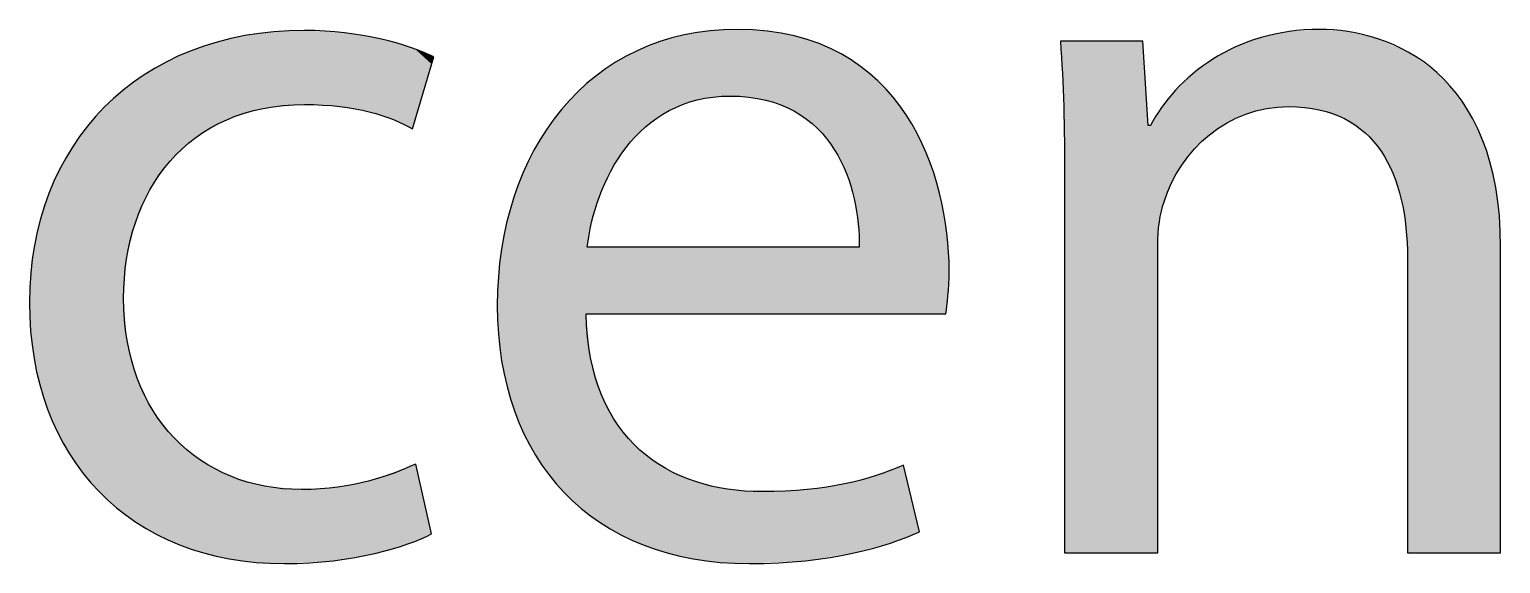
# Model space of a CAD drawing. Extents: x -102 to 434, y -1398 to -13.
# Drawn here: x -92.59 to -77.31, y -25.32 to -19.76 of the extents above; entities that cross this region are included whole.
import ezdxf

# ---------------------------------------------------------------- set-up
doc = ezdxf.new("R2010")
doc.units = 0
doc.layers.add('LAYER_1', color=7, linetype='CONTINUOUS')

# ---------------------------------------------------------------- blocks, each defined once
blk = doc.blocks.new('*U30')
at = {"layer": 'LAYER_1', "color": 250}
for points in [[(-90.544, -20.702), (-90.644, -19.894), (-90.544, -19.871)], [(-90.519, -20.694), (-90.544, -19.871), (-90.519, -19.865)], [(-90.502, -20.689), (-90.519, -19.865), (-90.502, -19.861)], [(-90.357, -20.643), (-90.502, -19.861), (-90.357, -19.828)], [(-90.238, -20.607), (-90.357, -19.828), (-90.238, -19.812)], [(-90.166, -20.584), (-90.238, -19.812), (-90.166, -19.802)], [(-90.15, -20.583), (-90.166, -19.802), (-90.15, -19.8)], [(-90.053, -20.573), (-90.15, -19.8), (-90.053, -19.787)], [(-89.944, -20.563), (-90.053, -19.787), (-89.944, -19.782)], [(-89.768, -20.546), (-89.944, -19.782), (-89.768, -19.775)], [(-89.735, -20.543), (-89.768, -19.775), (-89.735, -19.773)], [(-89.735, -20.543), (-89.735, -19.773), (-89.439, -20.56)], [(-89.439, -20.56), (-89.439, -19.791), (-89.389, -20.563)], [(-89.389, -20.563), (-89.389, -19.794), (-89.369, -20.564)], [(-89.369, -20.564), (-89.369, -19.795), (-89.321, -20.573)], [(-89.321, -20.573), (-89.321, -19.798), (-89.071, -20.619)], [(-89.071, -20.619), (-89.071, -19.841), (-89.063, -20.62)], [(-89.063, -20.62), (-89.063, -19.842), (-89.006, -20.638)], [(-89.006, -20.638), (-89.006, -19.852), (-88.949, -20.657)], [(-88.949, -20.657), (-88.949, -19.861), (-88.812, -20.701)], [(-90.915, -20.932), (-91.035, -20.039), (-90.915, -19.985)], [(-90.866, -20.887), (-90.915, -19.985), (-90.866, -19.968)], [(-90.816, -20.858), (-90.866, -19.968), (-90.816, -19.952)], [(-90.785, -20.84), (-90.816, -19.952), (-90.785, -19.941)], [(-90.644, -20.759), (-90.785, -19.941), (-90.644, -19.894)], [(-88.812, -20.701), (-88.812, -19.9), (-88.66, -20.774)], [(-88.66, -20.774), (-88.66, -19.942), (-88.634, -20.786)], [(-88.634, -20.786), (-88.634, -19.95), (-88.613, -20.796)], [(-88.415, -20.123), (-88.58, -19.972), (-88.415, -20.039)], [(-91.309, -21.384), (-91.342, -20.2), (-91.309, -20.181)], [(-91.27, -21.328), (-91.309, -20.181), (-91.27, -20.158)], [(-91.168, -21.183), (-91.27, -20.158), (-91.168, -20.099)], [(-91.133, -21.133), (-91.168, -20.099), (-91.133, -20.083)], [(-91.088, -21.091), (-91.133, -20.083), (-91.088, -20.063)], [(-91.035, -21.043), (-91.088, -20.063), (-91.035, -20.039)], [(-91.493, -21.773), (-91.579, -20.364), (-91.493, -20.302)], [(-91.488, -21.761), (-91.493, -20.302), (-91.488, -20.298)], [(-91.475, -21.732), (-91.488, -20.298), (-91.475, -20.288)], [(-91.403, -21.569), (-91.475, -20.288), (-91.403, -20.236)], [(-91.342, -21.431), (-91.403, -20.236), (-91.342, -20.2)], [(-91.689, -24.737), (-91.816, -20.572), (-91.689, -20.457)], [(-91.619, -24.788), (-91.689, -20.457), (-91.619, -20.394)], [(-91.689, -24.737), (-91.689, -20.457), (-91.619, -24.788)], [(-91.615, -24.791), (-91.619, -20.394), (-91.615, -20.391)], [(-91.619, -24.788), (-91.619, -20.394), (-91.615, -24.791)], [(-91.585, -22.15), (-91.615, -20.391), (-91.585, -20.368)], [(-91.579, -22.128), (-91.585, -20.368), (-91.579, -20.364)], [(-91.871, -24.568), (-91.992, -20.77), (-91.871, -20.634)], [(-91.816, -24.619), (-91.871, -20.634), (-91.816, -20.572)], [(-91.871, -24.568), (-91.871, -20.634), (-91.816, -24.619)], [(-91.816, -24.619), (-91.816, -20.572), (-91.689, -24.737)], [(-91.992, -24.429), (-92.035, -20.829), (-91.992, -20.77)], [(-91.992, -24.429), (-91.992, -20.77), (-91.871, -24.568)], [(-92.035, -24.381), (-92.148, -20.985), (-92.035, -20.829)], [(-92.035, -24.381), (-92.035, -20.829), (-91.992, -24.429)], [(-92.179, -24.175), (-92.281, -21.218), (-92.179, -21.04)], [(-92.148, -24.219), (-92.179, -21.04), (-92.148, -20.985)], [(-92.179, -24.175), (-92.179, -21.04), (-92.148, -24.219)], [(-92.148, -24.219), (-92.148, -20.985), (-92.035, -24.381)], [(-92.281, -23.991), (-92.303, -21.267), (-92.281, -21.218)], [(-92.281, -23.991), (-92.281, -21.218), (-92.179, -24.175)], [(-92.303, -23.951), (-92.392, -21.467), (-92.303, -21.267)], [(-92.303, -23.951), (-92.303, -21.267), (-92.281, -23.991)], [(-92.406, -23.711), (-92.479, -21.73), (-92.406, -21.509)], [(-92.392, -23.744), (-92.406, -21.509), (-92.392, -21.467)], [(-92.406, -23.711), (-92.406, -21.509), (-92.392, -23.744)], [(-92.392, -23.744), (-92.392, -21.467), (-92.303, -23.951)], [(-92.487, -23.455), (-92.543, -22.008), (-92.487, -21.765)], [(-92.479, -23.48), (-92.487, -21.765), (-92.479, -21.73)], [(-92.487, -23.455), (-92.487, -21.765), (-92.479, -23.48)], [(-92.479, -23.48), (-92.479, -21.73), (-92.406, -23.711)], [(-92.543, -23.2), (-92.546, -22.035), (-92.543, -22.008)], [(-92.543, -23.2), (-92.543, -22.008), (-92.487, -23.455)], [(-92.546, -23.184), (-92.581, -22.298), (-92.546, -22.035)], [(-92.546, -23.184), (-92.546, -22.035), (-92.543, -23.2)], [(-92.582, -22.899), (-92.594, -22.6), (-92.582, -22.319)], [(-92.581, -22.906), (-92.582, -22.319), (-92.581, -22.298)], [(-92.582, -22.899), (-92.582, -22.319), (-92.581, -22.906)], [(-92.581, -22.906), (-92.581, -22.298), (-92.546, -23.184)], [(-91.615, -24.791), (-91.615, -22.556), (-91.585, -24.814)], [(-91.585, -24.814), (-91.585, -22.93), (-91.579, -24.818)], [(-91.579, -24.818), (-91.579, -22.995), (-91.493, -24.882)], [(-91.493, -24.882), (-91.493, -23.319), (-91.488, -24.886)], [(-91.488, -24.886), (-91.488, -23.338), (-91.475, -24.893)], [(-91.475, -24.893), (-91.475, -23.386), (-91.403, -24.936)], [(-91.403, -24.936), (-91.403, -23.534), (-91.342, -24.971)], [(-91.342, -24.971), (-91.342, -23.659), (-91.309, -24.991)], [(-91.309, -24.991), (-91.309, -23.727), (-91.27, -25.014)], [(-91.27, -25.014), (-91.27, -23.777), (-91.168, -25.06)], [(-91.168, -25.06), (-91.168, -23.909), (-91.133, -25.076)], [(-91.133, -25.076), (-91.133, -23.954), (-91.088, -25.097)], [(-91.088, -25.097), (-91.088, -24.013), (-91.035, -25.121)], [(-91.035, -25.121), (-91.035, -24.057), (-90.915, -25.161)], [(-90.915, -25.161), (-90.915, -24.158), (-90.866, -25.177)], [(-90.866, -25.177), (-90.866, -24.199), (-90.816, -25.194)], [(-90.816, -25.194), (-90.816, -24.241), (-90.785, -25.205)], [(-90.785, -25.205), (-90.785, -24.258), (-90.644, -25.237)], [(-88.634, -25.101), (-88.66, -24.311), (-88.634, -24.302)], [(-88.613, -25.092), (-88.634, -24.302), (-88.613, -24.294)], [(-88.58, -25.078), (-88.613, -24.294), (-88.58, -24.282)], [(-90.644, -25.237), (-90.644, -24.333), (-90.544, -25.26)], [(-90.544, -25.26), (-90.544, -24.386), (-90.519, -25.266)], [(-90.519, -25.266), (-90.519, -24.4), (-90.502, -25.268)], [(-90.502, -25.268), (-90.502, -24.409), (-90.357, -25.288)], [(-90.357, -25.288), (-90.357, -24.451), (-90.238, -25.303)], [(-89.071, -25.223), (-89.321, -24.509), (-89.071, -24.46)], [(-89.063, -25.221), (-89.071, -24.46), (-89.063, -24.457)], [(-89.006, -25.212), (-89.063, -24.457), (-89.006, -24.436)], [(-88.949, -25.195), (-89.006, -24.436), (-88.949, -24.416)], [(-88.812, -25.156), (-88.949, -24.416), (-88.812, -24.366)], [(-88.66, -25.112), (-88.812, -24.366), (-88.66, -24.311)], [(-90.238, -25.303), (-90.238, -24.486), (-90.166, -25.307)], [(-90.166, -25.307), (-90.166, -24.507), (-90.15, -25.307)], [(-90.15, -25.307), (-90.15, -24.511), (-90.053, -25.311)], [(-90.053, -25.311), (-90.053, -24.52), (-89.944, -25.316)], [(-89.735, -25.304), (-89.768, -24.546), (-89.735, -24.544)], [(-89.439, -25.287), (-89.735, -24.544), (-89.439, -24.525)], [(-89.389, -25.278), (-89.439, -24.525), (-89.389, -24.522)], [(-89.369, -25.275), (-89.389, -24.522), (-89.369, -24.518)], [(-89.321, -25.266), (-89.369, -24.518), (-89.321, -24.509)]]:
    blk.add_solid(points, dxfattribs=at)
at = {"layer": 'LAYER_1', "color": 250, "extrusion": (0, 0, -1)}
for points in [[(90.544, -20.702), (90.544, -19.871), (90.519, -20.694)], [(90.519, -20.694), (90.519, -19.865), (90.502, -20.689)], [(90.502, -20.689), (90.502, -19.861), (90.357, -20.643)], [(90.357, -20.643), (90.357, -19.828), (90.238, -20.607)], [(90.238, -20.607), (90.238, -19.812), (90.166, -20.584)], [(90.166, -20.584), (90.166, -19.802), (90.15, -20.583)], [(90.15, -20.583), (90.15, -19.8), (90.053, -20.573)], [(90.053, -20.573), (90.053, -19.787), (89.944, -20.563)], [(89.944, -20.563), (89.944, -19.782), (89.768, -20.546)], [(89.768, -20.546), (89.768, -19.775), (89.735, -20.543)], [(89.439, -20.56), (89.735, -19.773), (89.439, -19.791)], [(89.389, -20.563), (89.439, -19.791), (89.389, -19.794)], [(89.369, -20.564), (89.389, -19.794), (89.369, -19.795)], [(89.321, -20.573), (89.369, -19.795), (89.321, -19.798)], [(89.071, -20.619), (89.321, -19.798), (89.071, -19.841)], [(89.063, -20.62), (89.071, -19.841), (89.063, -19.842)], [(89.006, -20.638), (89.063, -19.842), (89.006, -19.852)], [(88.949, -20.657), (89.006, -19.852), (88.949, -19.861)], [(88.812, -20.701), (88.949, -19.861), (88.812, -19.9)], [(90.915, -20.932), (90.915, -19.985), (90.866, -20.887)], [(90.866, -20.887), (90.866, -19.968), (90.816, -20.858)], [(90.816, -20.858), (90.816, -19.952), (90.785, -20.84)], [(90.785, -20.84), (90.785, -19.941), (90.644, -20.759)], [(90.644, -20.759), (90.644, -19.894), (90.544, -20.702)], [(88.66, -20.774), (88.812, -19.9), (88.66, -19.942)], [(88.634, -20.786), (88.66, -19.942), (88.634, -19.95)], [(88.613, -20.796), (88.634, -19.95), (88.613, -19.958)], [(88.613, -20.796), (88.613, -19.958), (88.58, -20.684)], [(88.58, -20.684), (88.613, -19.958), (88.58, -19.972)], [(88.58, -20.684), (88.58, -19.972), (88.415, -20.123)], [(91.309, -21.384), (91.309, -20.181), (91.27, -21.328)], [(91.27, -21.328), (91.27, -20.158), (91.168, -21.183)], [(91.168, -21.183), (91.168, -20.099), (91.133, -21.133)], [(91.133, -21.133), (91.133, -20.083), (91.088, -21.091)], [(91.088, -21.091), (91.088, -20.063), (91.035, -21.043)], [(91.035, -21.043), (91.035, -20.039), (90.915, -20.932)], [(88.415, -20.123), (88.415, -20.039), (88.393, -20.048)], [(91.493, -21.773), (91.493, -20.302), (91.488, -21.761)], [(91.488, -21.761), (91.488, -20.298), (91.475, -21.732)], [(91.475, -21.732), (91.475, -20.288), (91.403, -21.569)], [(91.403, -21.569), (91.403, -20.236), (91.342, -21.431)], [(91.342, -21.431), (91.342, -20.2), (91.309, -21.384)], [(91.615, -22.556), (91.615, -20.391), (91.585, -22.15)], [(91.585, -22.15), (91.585, -20.368), (91.579, -22.128)], [(91.579, -22.128), (91.579, -20.364), (91.493, -21.773)], [(91.585, -24.814), (91.615, -22.556), (91.585, -22.93)], [(91.579, -24.818), (91.585, -22.93), (91.579, -22.995)], [(91.493, -24.882), (91.579, -22.995), (91.493, -23.319)], [(91.488, -24.886), (91.493, -23.319), (91.488, -23.338)], [(91.475, -24.893), (91.488, -23.338), (91.475, -23.386)], [(91.403, -24.936), (91.475, -23.386), (91.403, -23.534)], [(91.342, -24.971), (91.403, -23.534), (91.342, -23.659)], [(91.309, -24.991), (91.342, -23.659), (91.309, -23.727)], [(91.27, -25.014), (91.309, -23.727), (91.27, -23.777)], [(91.168, -25.06), (91.27, -23.777), (91.168, -23.909)], [(91.133, -25.076), (91.168, -23.909), (91.133, -23.954)], [(91.088, -25.097), (91.133, -23.954), (91.088, -24.013)], [(91.035, -25.121), (91.088, -24.013), (91.035, -24.057)], [(90.915, -25.161), (91.035, -24.057), (90.915, -24.158)], [(90.866, -25.177), (90.915, -24.158), (90.866, -24.199)], [(90.816, -25.194), (90.866, -24.199), (90.816, -24.241)], [(90.785, -25.205), (90.816, -24.241), (90.785, -24.258)], [(90.644, -25.237), (90.785, -24.258), (90.644, -24.333)], [(88.634, -25.101), (88.634, -24.302), (88.613, -25.092)], [(88.613, -25.092), (88.613, -24.294), (88.58, -25.078)], [(88.58, -25.078), (88.58, -24.282), (88.415, -25.008)], [(90.544, -25.26), (90.644, -24.333), (90.544, -24.386)], [(90.519, -25.266), (90.544, -24.386), (90.519, -24.4)], [(90.502, -25.268), (90.519, -24.4), (90.502, -24.409)], [(90.357, -25.288), (90.502, -24.409), (90.357, -24.451)], [(90.238, -25.303), (90.357, -24.451), (90.238, -24.486)], [(89.071, -25.223), (89.071, -24.46), (89.063, -25.221)], [(89.063, -25.221), (89.063, -24.457), (89.006, -25.212)], [(89.006, -25.212), (89.006, -24.436), (88.949, -25.195)], [(88.949, -25.195), (88.949, -24.416), (88.812, -25.156)], [(88.812, -25.156), (88.812, -24.366), (88.66, -25.112)], [(88.66, -25.112), (88.66, -24.311), (88.634, -25.101)], [(90.166, -25.307), (90.238, -24.486), (90.166, -24.507)], [(90.15, -25.307), (90.166, -24.507), (90.15, -24.511)], [(90.053, -25.311), (90.15, -24.511), (90.053, -24.52)], [(89.944, -25.316), (90.053, -24.52), (89.944, -24.53)], [(89.944, -25.316), (89.944, -24.53), (89.768, -25.306)], [(89.768, -25.306), (89.944, -24.53), (89.768, -24.546)], [(89.768, -25.306), (89.768, -24.546), (89.735, -25.304)], [(89.735, -25.304), (89.735, -24.544), (89.439, -25.287)], [(89.439, -25.287), (89.439, -24.525), (89.389, -25.278)], [(89.389, -25.278), (89.389, -24.522), (89.369, -25.275)], [(89.369, -25.275), (89.369, -24.518), (89.321, -25.266)], [(89.321, -25.266), (89.321, -24.509), (89.071, -25.223)]]:
    blk.add_solid(points, dxfattribs=at)
blk = doc.blocks.new('*U31')
at = {"layer": 'LAYER_1', "color": 250}
for points in [[(-85.98, -20.627), (-86.042, -19.89), (-85.98, -19.873)], [(-85.965, -20.618), (-85.98, -19.873), (-85.965, -19.869)], [(-85.947, -20.607), (-85.965, -19.869), (-85.947, -19.864)], [(-85.806, -20.543), (-85.947, -19.864), (-85.806, -19.825)], [(-85.788, -20.537), (-85.806, -19.825), (-85.788, -19.82)], [(-85.698, -20.509), (-85.788, -19.82), (-85.698, -19.805)], [(-85.673, -20.501), (-85.698, -19.805), (-85.673, -19.802)], [(-85.654, -20.495), (-85.673, -19.802), (-85.654, -19.799)], [(-85.519, -20.471), (-85.654, -19.799), (-85.519, -19.777)], [(-85.49, -20.466), (-85.519, -19.777), (-85.49, -19.776)], [(-85.414, -20.461), (-85.49, -19.776), (-85.414, -19.772)], [(-85.338, -20.457), (-85.414, -19.772), (-85.338, -19.768)], [(-85.313, -20.455), (-85.338, -19.768), (-85.313, -19.766)], [(-85.236, -20.46), (-85.313, -19.766), (-85.236, -19.762)], [(-85.313, -20.455), (-85.313, -19.766), (-85.236, -20.46)], [(-85.236, -20.46), (-85.236, -19.762), (-85.118, -20.466)], [(-85.118, -20.466), (-85.118, -19.769), (-85.115, -20.467)], [(-85.115, -20.467), (-85.115, -19.769), (-84.983, -20.49)], [(-84.983, -20.49), (-84.983, -19.777), (-84.942, -20.498)], [(-84.942, -20.498), (-84.942, -19.779), (-84.925, -20.503)], [(-84.925, -20.503), (-84.925, -19.78), (-84.784, -20.548)], [(-84.784, -20.548), (-84.784, -19.805), (-84.642, -20.614)], [(-84.642, -20.614), (-84.642, -19.83), (-84.642, -20.614)], [(-84.642, -20.614), (-84.642, -19.83), (-84.529, -20.688)], [(-84.529, -20.688), (-84.529, -19.866), (-84.517, -20.696)], [(-84.517, -20.696), (-84.517, -19.869), (-84.511, -20.701)], [(-84.511, -20.701), (-84.511, -19.871), (-84.407, -20.79)], [(-86.298, -20.878), (-86.393, -20.046), (-86.298, -19.995)], [(-86.28, -20.861), (-86.298, -19.995), (-86.28, -19.985)], [(-86.25, -20.832), (-86.28, -19.985), (-86.25, -19.973)], [(-86.215, -20.798), (-86.25, -19.973), (-86.215, -19.959)], [(-86.192, -20.776), (-86.215, -19.959), (-86.192, -19.95)], [(-86.075, -20.685), (-86.192, -19.95), (-86.075, -19.903)], [(-86.042, -20.665), (-86.075, -19.903), (-86.042, -19.89)], [(-84.407, -20.79), (-84.407, -19.904), (-84.387, -20.812)], [(-84.387, -20.812), (-84.387, -19.91), (-84.311, -20.896)], [(-84.311, -20.896), (-84.311, -19.946), (-84.229, -21.011)], [(-84.229, -21.011), (-84.229, -19.984), (-84.161, -21.133)], [(-84.161, -21.133), (-84.161, -20.016), (-84.159, -21.136)], [(-84.159, -21.136), (-84.159, -20.017), (-84.122, -21.218)], [(-86.552, -21.236), (-86.65, -20.208), (-86.552, -20.14)], [(-86.502, -21.151), (-86.552, -20.14), (-86.502, -20.105)], [(-86.478, -21.11), (-86.502, -20.105), (-86.478, -20.092)], [(-86.476, -21.108), (-86.478, -20.092), (-86.476, -20.091)], [(-86.448, -21.068), (-86.476, -20.091), (-86.448, -20.076)], [(-86.393, -20.99), (-86.448, -20.076), (-86.393, -20.046)], [(-84.122, -21.218), (-84.122, -20.04), (-84.104, -21.26)], [(-84.104, -21.26), (-84.104, -20.052), (-84.04, -21.468)], [(-84.04, -21.468), (-84.04, -20.093), (-84.023, -21.522)], [(-84.023, -21.522), (-84.023, -20.104), (-83.981, -21.784)], [(-83.981, -21.784), (-83.981, -20.131), (-83.971, -22.028)], [(-86.797, -22.721), (-86.808, -20.336), (-86.797, -20.326)], [(-86.763, -21.834), (-86.797, -20.326), (-86.763, -20.296)], [(-86.752, -21.768), (-86.763, -20.296), (-86.752, -20.286)], [(-86.707, -21.62), (-86.752, -20.286), (-86.707, -20.247)], [(-86.67, -21.499), (-86.707, -20.247), (-86.67, -20.222)], [(-86.663, -21.483), (-86.67, -20.222), (-86.663, -20.217)], [(-86.65, -21.453), (-86.663, -20.217), (-86.65, -20.208)], [(-86.895, -24.71), (-87.038, -20.566), (-86.895, -20.411)], [(-86.86, -24.743), (-86.895, -20.411), (-86.86, -20.381)], [(-86.895, -24.71), (-86.895, -20.411), (-86.86, -24.743)], [(-86.808, -24.782), (-86.86, -20.381), (-86.808, -20.336)], [(-86.86, -24.743), (-86.86, -20.381), (-86.808, -24.782)], [(-87.065, -24.545), (-87.197, -20.771), (-87.065, -20.596)], [(-87.038, -24.577), (-87.065, -20.596), (-87.038, -20.566)], [(-87.065, -24.545), (-87.065, -20.596), (-87.038, -24.577)], [(-87.038, -24.577), (-87.038, -20.566), (-86.895, -24.71)], [(-87.197, -24.391), (-87.218, -20.799), (-87.197, -20.771)], [(-87.197, -24.391), (-87.197, -20.771), (-87.065, -24.545)], [(-87.218, -24.361), (-87.336, -20.994), (-87.218, -20.799)], [(-87.218, -24.361), (-87.218, -20.799), (-87.197, -24.391)], [(-87.351, -24.16), (-87.455, -21.234), (-87.351, -21.019)], [(-87.336, -24.187), (-87.351, -21.019), (-87.336, -20.994)], [(-87.351, -24.16), (-87.351, -21.019), (-87.336, -24.187)], [(-87.336, -24.187), (-87.336, -20.994), (-87.218, -24.361)], [(-87.455, -23.967), (-87.465, -21.256), (-87.455, -21.234)], [(-87.455, -23.967), (-87.455, -21.234), (-87.351, -24.16)], [(-87.465, -23.942), (-87.554, -21.49), (-87.465, -21.256)], [(-87.465, -23.942), (-87.465, -21.256), (-87.455, -23.967)], [(-87.56, -23.708), (-87.631, -21.759), (-87.56, -21.507)], [(-87.554, -23.73), (-87.56, -21.507), (-87.554, -21.49)], [(-87.56, -23.708), (-87.56, -21.507), (-87.554, -23.73)], [(-87.554, -23.73), (-87.554, -21.49), (-87.465, -23.942)], [(-87.635, -23.459), (-87.687, -22.04), (-87.635, -21.772)], [(-87.631, -23.477), (-87.635, -21.772), (-87.631, -21.759)], [(-87.635, -23.459), (-87.635, -21.772), (-87.631, -23.477)], [(-87.631, -23.477), (-87.631, -21.759), (-87.56, -23.708)], [(-87.688, -23.196), (-87.721, -22.333), (-87.688, -22.049)], [(-87.687, -23.209), (-87.688, -22.049), (-87.687, -22.04)], [(-87.688, -23.196), (-87.688, -22.049), (-87.687, -23.209)], [(-87.687, -23.209), (-87.687, -22.04), (-87.635, -23.459)], [(-87.721, -22.918), (-87.732, -22.633), (-87.721, -22.336)], [(-87.721, -22.928), (-87.721, -22.336), (-87.721, -22.333)], [(-87.721, -22.928), (-87.721, -22.333), (-87.688, -23.196)], [(-87.721, -22.918), (-87.721, -22.336), (-87.721, -22.928)], [(-86.808, -24.782), (-86.808, -22.721), (-86.797, -24.79)], [(-86.797, -24.79), (-86.797, -22.832), (-86.763, -24.816)], [(-86.763, -24.816), (-86.763, -23.176), (-86.752, -24.824)], [(-86.752, -24.824), (-86.752, -23.216), (-86.707, -24.858)], [(-86.707, -24.858), (-86.707, -23.367), (-86.67, -24.885)], [(-86.67, -24.885), (-86.67, -23.491), (-86.663, -24.89)], [(-86.663, -24.89), (-86.663, -23.517), (-86.65, -24.898)], [(-86.65, -24.898), (-86.65, -23.562), (-86.552, -24.956)], [(-86.552, -24.956), (-86.552, -23.742), (-86.502, -24.985)], [(-86.502, -24.985), (-86.502, -23.834), (-86.478, -25)], [(-86.478, -25), (-86.478, -23.878), (-86.476, -25.001)], [(-86.476, -25.001), (-86.476, -23.88), (-86.448, -25.017)], [(-86.448, -25.017), (-86.448, -23.912), (-86.393, -25.042)], [(-86.393, -25.042), (-86.393, -23.974), (-86.298, -25.085)], [(-86.298, -25.085), (-86.298, -24.081), (-86.28, -25.093)], [(-86.28, -25.093), (-86.28, -24.102), (-86.25, -25.107)], [(-86.25, -25.107), (-86.25, -24.135), (-86.215, -25.123)], [(-86.215, -25.123), (-86.215, -24.161), (-86.192, -25.13)], [(-86.192, -25.13), (-86.192, -24.177), (-86.075, -25.169)], [(-86.075, -25.169), (-86.075, -24.261), (-86.042, -25.18)], [(-86.042, -25.18), (-86.042, -24.284), (-85.98, -25.201)], [(-83.509, -25.05), (-83.619, -24.335), (-83.509, -24.293)], [(-85.98, -25.201), (-85.98, -24.329), (-85.965, -25.206)], [(-85.965, -25.206), (-85.965, -24.335), (-85.947, -25.21)], [(-85.947, -25.21), (-85.947, -24.343), (-85.806, -25.242)], [(-85.806, -25.242), (-85.806, -24.405), (-85.788, -25.246)], [(-85.788, -25.246), (-85.788, -24.413), (-85.698, -25.267)], [(-85.698, -25.267), (-85.698, -24.453), (-85.673, -25.27)], [(-83.981, -25.193), (-84.023, -24.462), (-83.981, -24.451)], [(-83.971, -25.19), (-83.981, -24.451), (-83.971, -24.448)], [(-83.956, -25.186), (-83.971, -24.448), (-83.956, -24.444)], [(-83.795, -25.143), (-83.956, -24.444), (-83.795, -24.401)], [(-83.776, -25.138), (-83.795, -24.401), (-83.776, -24.394)], [(-83.645, -25.103), (-83.776, -24.394), (-83.645, -24.345)], [(-83.619, -25.093), (-83.645, -24.345), (-83.619, -24.335)], [(-85.673, -25.27), (-85.673, -24.464), (-85.654, -25.272)], [(-85.654, -25.272), (-85.654, -24.468), (-85.519, -25.29)], [(-85.519, -25.29), (-85.519, -24.5), (-85.49, -25.294)], [(-85.49, -25.294), (-85.49, -24.507), (-85.414, -25.304)], [(-85.414, -25.304), (-85.414, -24.525), (-85.338, -25.307)], [(-85.338, -25.307), (-85.338, -24.543), (-85.313, -25.308)], [(-85.313, -25.308), (-85.313, -24.544), (-85.236, -25.311)], [(-85.236, -25.311), (-85.236, -24.55), (-85.118, -25.316)], [(-85.118, -25.316), (-85.118, -24.559), (-85.115, -25.316)], [(-84.942, -25.307), (-84.983, -24.568), (-84.942, -24.567)], [(-84.925, -25.306), (-84.942, -24.567), (-84.925, -24.566)], [(-84.784, -25.299), (-84.925, -24.566), (-84.784, -24.559)], [(-84.642, -25.292), (-84.784, -24.559), (-84.642, -24.553)], [(-84.529, -25.286), (-84.642, -24.553), (-84.529, -24.548)], [(-84.642, -25.292), (-84.642, -24.553), (-84.642, -24.553)], [(-84.517, -25.284), (-84.529, -24.548), (-84.517, -24.547)], [(-84.511, -25.283), (-84.517, -24.547), (-84.511, -24.547)], [(-84.407, -25.267), (-84.511, -24.547), (-84.407, -24.531)], [(-84.387, -25.264), (-84.407, -24.531), (-84.387, -24.528)], [(-84.311, -25.252), (-84.387, -24.528), (-84.311, -24.517)], [(-84.229, -25.239), (-84.311, -24.517), (-84.229, -24.505)], [(-84.161, -25.228), (-84.229, -24.505), (-84.161, -24.494)], [(-84.159, -25.228), (-84.161, -24.494), (-84.159, -24.494)], [(-84.122, -25.222), (-84.159, -24.494), (-84.122, -24.489)], [(-84.104, -25.219), (-84.122, -24.489), (-84.104, -24.484)], [(-84.04, -25.209), (-84.104, -24.484), (-84.04, -24.467)], [(-84.023, -25.204), (-84.04, -24.467), (-84.023, -24.462)]]:
    blk.add_solid(points, dxfattribs=at)
at = {"layer": 'LAYER_1', "color": 250, "extrusion": (0, 0, -1)}
for points in [[(85.98, -20.627), (85.98, -19.873), (85.965, -20.618)], [(85.965, -20.618), (85.965, -19.869), (85.947, -20.607)], [(85.947, -20.607), (85.947, -19.864), (85.806, -20.543)], [(85.806, -20.543), (85.806, -19.825), (85.788, -20.537)], [(85.788, -20.537), (85.788, -19.82), (85.698, -20.509)], [(85.698, -20.509), (85.698, -19.805), (85.673, -20.501)], [(85.673, -20.501), (85.673, -19.802), (85.654, -20.495)], [(85.654, -20.495), (85.654, -19.799), (85.519, -20.471)], [(85.519, -20.471), (85.519, -19.777), (85.49, -20.466)], [(85.49, -20.466), (85.49, -19.776), (85.414, -20.461)], [(85.414, -20.461), (85.414, -19.772), (85.338, -20.457)], [(85.338, -20.457), (85.338, -19.768), (85.313, -20.455)], [(85.118, -20.466), (85.236, -19.762), (85.118, -19.769)], [(85.115, -20.467), (85.118, -19.769), (85.115, -19.769)], [(84.983, -20.49), (85.115, -19.769), (84.983, -19.777)], [(84.942, -20.498), (84.983, -19.777), (84.942, -19.779)], [(84.925, -20.503), (84.942, -19.779), (84.925, -19.78)], [(84.784, -20.548), (84.925, -19.78), (84.784, -19.805)], [(84.642, -20.614), (84.784, -19.805), (84.642, -19.83)], [(84.642, -20.614), (84.642, -19.83), (84.642, -19.83)], [(84.529, -20.688), (84.642, -19.83), (84.529, -19.866)], [(84.517, -20.696), (84.529, -19.866), (84.517, -19.869)], [(84.511, -20.701), (84.517, -19.869), (84.511, -19.871)], [(84.407, -20.79), (84.511, -19.871), (84.407, -19.904)], [(86.298, -20.878), (86.298, -19.995), (86.28, -20.861)], [(86.28, -20.861), (86.28, -19.985), (86.25, -20.832)], [(86.25, -20.832), (86.25, -19.973), (86.215, -20.798)], [(86.215, -20.798), (86.215, -19.959), (86.192, -20.776)], [(86.192, -20.776), (86.192, -19.95), (86.075, -20.685)], [(86.075, -20.685), (86.075, -19.903), (86.042, -20.665)], [(86.042, -20.665), (86.042, -19.89), (85.98, -20.627)], [(84.387, -20.812), (84.407, -19.904), (84.387, -19.91)], [(84.311, -20.896), (84.387, -19.91), (84.311, -19.946)], [(84.229, -21.011), (84.311, -19.946), (84.229, -19.984)], [(84.161, -21.133), (84.229, -19.984), (84.161, -20.016)], [(84.159, -21.136), (84.161, -20.016), (84.159, -20.017)], [(84.122, -21.218), (84.159, -20.017), (84.122, -20.04)], [(86.552, -21.236), (86.552, -20.14), (86.502, -21.151)], [(86.502, -21.151), (86.502, -20.105), (86.478, -21.11)], [(86.478, -21.11), (86.478, -20.092), (86.476, -21.108)], [(86.476, -21.108), (86.476, -20.091), (86.448, -21.068)], [(86.448, -21.068), (86.448, -20.076), (86.393, -20.99)], [(86.393, -20.99), (86.393, -20.046), (86.298, -20.878)], [(84.104, -21.26), (84.122, -20.04), (84.104, -20.052)], [(84.04, -21.468), (84.104, -20.052), (84.04, -20.093)], [(84.023, -21.522), (84.04, -20.093), (84.023, -20.104)], [(83.981, -21.784), (84.023, -20.104), (83.981, -20.131)], [(83.971, -22.028), (83.981, -20.131), (83.971, -20.137)], [(83.971, -22.721), (83.971, -20.137), (83.956, -22.721)], [(83.956, -22.721), (83.971, -20.137), (83.956, -20.147)], [(83.956, -22.721), (83.956, -20.147), (83.795, -22.721)], [(83.795, -22.721), (83.956, -20.147), (83.795, -20.282)], [(86.797, -22.028), (86.797, -20.326), (86.763, -21.834)], [(86.763, -21.834), (86.763, -20.296), (86.752, -21.768)], [(86.752, -21.768), (86.752, -20.286), (86.707, -21.62)], [(86.707, -21.62), (86.707, -20.247), (86.67, -21.499)], [(86.67, -21.499), (86.67, -20.222), (86.663, -21.483)], [(86.663, -21.483), (86.663, -20.217), (86.65, -21.453)], [(86.65, -21.453), (86.65, -20.208), (86.552, -21.236)], [(83.795, -22.721), (83.795, -20.282), (83.776, -22.721)], [(83.776, -22.721), (83.795, -20.282), (83.776, -20.298)], [(83.776, -22.721), (83.776, -20.298), (83.645, -22.721)], [(83.645, -22.721), (83.776, -20.298), (83.645, -20.438)], [(86.808, -22.721), (86.808, -20.336), (86.797, -22.721)], [(83.645, -22.721), (83.645, -20.438), (83.619, -22.721)], [(83.619, -22.721), (83.645, -20.438), (83.619, -20.466)], [(83.619, -22.721), (83.619, -20.466), (83.509, -22.721)], [(83.509, -22.721), (83.619, -20.466), (83.509, -20.616)], [(83.509, -22.721), (83.509, -20.616), (83.484, -22.721)], [(83.484, -22.721), (83.509, -20.616), (83.484, -20.649)], [(83.484, -22.721), (83.484, -20.649), (83.344, -22.721)], [(83.344, -22.721), (83.484, -20.649), (83.344, -20.914)], [(83.344, -22.721), (83.344, -20.914), (83.274, -22.721)], [(83.274, -22.721), (83.344, -20.914), (83.274, -21.046)], [(83.274, -22.721), (83.274, -21.046), (83.136, -22.721)], [(83.136, -22.721), (83.274, -21.046), (83.136, -21.465)], [(83.136, -22.721), (83.136, -21.465), (83.069, -22.721)], [(83.069, -22.721), (83.136, -21.465), (83.069, -21.828)], [(83.069, -22.721), (83.069, -21.828), (83.06, -22.588)], [(83.06, -22.588), (83.069, -21.828), (83.06, -21.881)], [(83.06, -22.588), (83.06, -21.881), (83.036, -22.27)], [(86.797, -22.721), (86.797, -22.028), (86.763, -22.721)], [(86.763, -22.721), (86.797, -22.028), (86.763, -22.028)], [(86.763, -22.721), (86.763, -22.028), (86.752, -22.721)], [(86.752, -22.721), (86.763, -22.028), (86.752, -22.028)], [(86.752, -22.721), (86.752, -22.028), (86.707, -22.721)], [(86.707, -22.721), (86.752, -22.028), (86.707, -22.028)], [(86.707, -22.721), (86.707, -22.028), (86.67, -22.721)], [(86.67, -22.721), (86.707, -22.028), (86.67, -22.028)], [(86.67, -22.721), (86.67, -22.028), (86.663, -22.721)], [(86.663, -22.721), (86.67, -22.028), (86.663, -22.028)], [(86.663, -22.721), (86.663, -22.028), (86.65, -22.721)], [(86.65, -22.721), (86.663, -22.028), (86.65, -22.028)], [(86.65, -22.721), (86.65, -22.028), (86.552, -22.721)], [(86.552, -22.721), (86.65, -22.028), (86.552, -22.028)], [(86.552, -22.721), (86.552, -22.028), (86.502, -22.721)], [(86.502, -22.721), (86.552, -22.028), (86.502, -22.028)], [(86.502, -22.721), (86.502, -22.028), (86.478, -22.721)], [(86.478, -22.721), (86.502, -22.028), (86.478, -22.028)], [(86.478, -22.721), (86.478, -22.028), (86.476, -22.721)], [(86.476, -22.721), (86.478, -22.028), (86.476, -22.028)], [(86.476, -22.721), (86.476, -22.028), (86.448, -22.721)], [(86.448, -22.721), (86.476, -22.028), (86.448, -22.028)], [(86.448, -22.721), (86.448, -22.028), (86.393, -22.721)], [(86.393, -22.721), (86.448, -22.028), (86.393, -22.028)], [(86.393, -22.721), (86.393, -22.028), (86.298, -22.721)], [(86.298, -22.721), (86.393, -22.028), (86.298, -22.028)], [(86.298, -22.721), (86.298, -22.028), (86.28, -22.721)], [(86.28, -22.721), (86.298, -22.028), (86.28, -22.028)], [(86.28, -22.721), (86.28, -22.028), (86.25, -22.721)], [(86.25, -22.721), (86.28, -22.028), (86.25, -22.028)], [(86.25, -22.721), (86.25, -22.028), (86.215, -22.721)], [(86.215, -22.721), (86.25, -22.028), (86.215, -22.028)], [(86.215, -22.721), (86.215, -22.028), (86.192, -22.721)], [(86.192, -22.721), (86.215, -22.028), (86.192, -22.028)], [(86.192, -22.721), (86.192, -22.028), (86.075, -22.721)], [(86.075, -22.721), (86.192, -22.028), (86.075, -22.028)], [(86.075, -22.721), (86.075, -22.028), (86.042, -22.721)], [(86.042, -22.721), (86.075, -22.028), (86.042, -22.028)], [(86.042, -22.721), (86.042, -22.028), (85.98, -22.721)], [(85.98, -22.721), (86.042, -22.028), (85.98, -22.028)], [(85.98, -22.721), (85.98, -22.028), (85.965, -22.721)], [(85.965, -22.721), (85.98, -22.028), (85.965, -22.028)], [(85.965, -22.721), (85.965, -22.028), (85.947, -22.721)], [(85.947, -22.721), (85.965, -22.028), (85.947, -22.028)], [(85.947, -22.721), (85.947, -22.028), (85.806, -22.721)], [(85.806, -22.721), (85.947, -22.028), (85.806, -22.028)], [(85.806, -22.721), (85.806, -22.028), (85.788, -22.721)], [(85.788, -22.721), (85.806, -22.028), (85.788, -22.028)], [(85.788, -22.721), (85.788, -22.028), (85.698, -22.721)], [(85.698, -22.721), (85.788, -22.028), (85.698, -22.028)], [(85.698, -22.721), (85.698, -22.028), (85.673, -22.721)], [(85.673, -22.721), (85.698, -22.028), (85.673, -22.028)], [(85.673, -22.721), (85.673, -22.028), (85.654, -22.721)], [(85.654, -22.721), (85.673, -22.028), (85.654, -22.028)], [(85.654, -22.721), (85.654, -22.028), (85.519, -22.721)], [(85.519, -22.721), (85.654, -22.028), (85.519, -22.028)], [(85.519, -22.721), (85.519, -22.028), (85.49, -22.721)], [(85.49, -22.721), (85.519, -22.028), (85.49, -22.028)], [(85.49, -22.721), (85.49, -22.028), (85.414, -22.721)], [(85.414, -22.721), (85.49, -22.028), (85.414, -22.028)], [(85.414, -22.721), (85.414, -22.028), (85.338, -22.721)], [(85.338, -22.721), (85.414, -22.028), (85.338, -22.028)], [(85.338, -22.721), (85.338, -22.028), (85.313, -22.721)], [(85.313, -22.721), (85.338, -22.028), (85.313, -22.028)], [(85.313, -22.721), (85.313, -22.028), (85.236, -22.721)], [(85.236, -22.721), (85.313, -22.028), (85.236, -22.028)], [(85.236, -22.721), (85.236, -22.028), (85.118, -22.721)], [(85.118, -22.721), (85.236, -22.028), (85.118, -22.028)], [(85.118, -22.721), (85.118, -22.028), (85.115, -22.721)], [(85.115, -22.721), (85.118, -22.028), (85.115, -22.028)], [(85.115, -22.721), (85.115, -22.028), (84.983, -22.721)], [(84.983, -22.721), (85.115, -22.028), (84.983, -22.028)], [(84.983, -22.721), (84.983, -22.028), (84.942, -22.721)], [(84.942, -22.721), (84.983, -22.028), (84.942, -22.028)], [(84.942, -22.721), (84.942, -22.028), (84.925, -22.721)], [(84.925, -22.721), (84.942, -22.028), (84.925, -22.028)], [(84.925, -22.721), (84.925, -22.028), (84.784, -22.721)], [(84.784, -22.721), (84.925, -22.028), (84.784, -22.028)], [(84.784, -22.721), (84.784, -22.028), (84.642, -22.721)], [(84.642, -22.721), (84.784, -22.028), (84.642, -22.028)], [(84.642, -22.721), (84.642, -22.028), (84.642, -22.721)], [(84.642, -22.721), (84.642, -22.028), (84.642, -22.028)], [(84.642, -22.721), (84.642, -22.028), (84.529, -22.721)], [(84.529, -22.721), (84.642, -22.028), (84.529, -22.028)], [(84.529, -22.721), (84.529, -22.028), (84.517, -22.721)], [(84.517, -22.721), (84.529, -22.028), (84.517, -22.028)], [(84.517, -22.721), (84.517, -22.028), (84.511, -22.721)], [(84.511, -22.721), (84.517, -22.028), (84.511, -22.028)], [(84.511, -22.721), (84.511, -22.028), (84.407, -22.721)], [(84.407, -22.721), (84.511, -22.028), (84.407, -22.028)], [(84.407, -22.721), (84.407, -22.028), (84.387, -22.721)], [(84.387, -22.721), (84.407, -22.028), (84.387, -22.028)], [(84.387, -22.721), (84.387, -22.028), (84.311, -22.721)], [(84.311, -22.721), (84.387, -22.028), (84.311, -22.028)], [(84.311, -22.721), (84.311, -22.028), (84.229, -22.721)], [(84.229, -22.721), (84.311, -22.028), (84.229, -22.028)], [(84.229, -22.721), (84.229, -22.028), (84.161, -22.721)], [(84.161, -22.721), (84.229, -22.028), (84.161, -22.028)], [(84.161, -22.721), (84.161, -22.028), (84.159, -22.721)], [(84.159, -22.721), (84.161, -22.028), (84.159, -22.028)], [(84.159, -22.721), (84.159, -22.028), (84.122, -22.721)], [(84.122, -22.721), (84.159, -22.028), (84.122, -22.028)], [(84.122, -22.721), (84.122, -22.028), (84.104, -22.721)], [(84.104, -22.721), (84.122, -22.028), (84.104, -22.028)], [(84.104, -22.721), (84.104, -22.028), (84.04, -22.721)], [(84.04, -22.721), (84.104, -22.028), (84.04, -22.028)], [(84.04, -22.721), (84.04, -22.028), (84.023, -22.721)], [(84.023, -22.721), (84.04, -22.028), (84.023, -22.028)], [(84.023, -22.721), (84.023, -22.028), (83.981, -22.721)], [(83.981, -22.721), (84.023, -22.028), (83.981, -22.028)], [(83.981, -22.721), (83.981, -22.028), (83.971, -22.721)], [(83.971, -22.721), (83.981, -22.028), (83.971, -22.028)], [(86.797, -24.79), (86.808, -22.721), (86.797, -22.832)], [(86.763, -24.816), (86.797, -22.832), (86.763, -23.176)], [(86.752, -24.824), (86.763, -23.176), (86.752, -23.216)], [(86.707, -24.858), (86.752, -23.216), (86.707, -23.367)], [(86.67, -24.885), (86.707, -23.367), (86.67, -23.491)], [(86.663, -24.89), (86.67, -23.491), (86.663, -23.517)], [(86.65, -24.898), (86.663, -23.517), (86.65, -23.562)], [(86.552, -24.956), (86.65, -23.562), (86.552, -23.742)], [(86.502, -24.985), (86.552, -23.742), (86.502, -23.834)], [(86.478, -25), (86.502, -23.834), (86.478, -23.878)], [(86.476, -25.001), (86.478, -23.878), (86.476, -23.88)], [(86.448, -25.017), (86.476, -23.88), (86.448, -23.912)], [(86.393, -25.042), (86.448, -23.912), (86.393, -23.974)], [(86.298, -25.085), (86.393, -23.974), (86.298, -24.081)], [(86.28, -25.093), (86.298, -24.081), (86.28, -24.102)], [(86.25, -25.107), (86.28, -24.102), (86.25, -24.135)], [(86.215, -25.123), (86.25, -24.135), (86.215, -24.161)], [(86.192, -25.13), (86.215, -24.161), (86.192, -24.177)], [(86.075, -25.169), (86.192, -24.177), (86.075, -24.261)], [(86.042, -25.18), (86.075, -24.261), (86.042, -24.284)], [(85.98, -25.201), (86.042, -24.284), (85.98, -24.329)], [(83.509, -25.05), (83.509, -24.293), (83.484, -25.04)], [(83.484, -25.04), (83.509, -24.293), (83.484, -24.397)], [(85.965, -25.206), (85.98, -24.329), (85.965, -24.335)], [(85.947, -25.21), (85.965, -24.335), (85.947, -24.343)], [(85.806, -25.242), (85.947, -24.343), (85.806, -24.405)], [(85.788, -25.246), (85.806, -24.405), (85.788, -24.413)], [(85.698, -25.267), (85.788, -24.413), (85.698, -24.453)], [(85.673, -25.27), (85.698, -24.453), (85.673, -24.464)], [(83.981, -25.193), (83.981, -24.451), (83.971, -25.19)], [(83.971, -25.19), (83.971, -24.448), (83.956, -25.186)], [(83.956, -25.186), (83.956, -24.444), (83.795, -25.143)], [(83.795, -25.143), (83.795, -24.401), (83.776, -25.138)], [(83.776, -25.138), (83.776, -24.394), (83.645, -25.103)], [(83.645, -25.103), (83.645, -24.345), (83.619, -25.093)], [(83.619, -25.093), (83.619, -24.335), (83.509, -25.05)], [(83.484, -25.04), (83.484, -24.397), (83.344, -24.986)], [(85.654, -25.272), (85.673, -24.464), (85.654, -24.468)], [(85.519, -25.29), (85.654, -24.468), (85.519, -24.5)], [(85.49, -25.294), (85.519, -24.5), (85.49, -24.507)], [(85.414, -25.304), (85.49, -24.507), (85.414, -24.525)], [(85.338, -25.307), (85.414, -24.525), (85.338, -24.543)], [(85.313, -25.308), (85.338, -24.543), (85.313, -24.544)], [(85.236, -25.311), (85.313, -24.544), (85.236, -24.55)], [(85.118, -25.316), (85.236, -24.55), (85.118, -24.559)], [(85.115, -25.316), (85.118, -24.559), (85.115, -24.559)], [(85.115, -25.316), (85.115, -24.559), (84.983, -25.309)], [(84.983, -25.309), (85.115, -24.559), (84.983, -24.568)], [(84.983, -25.309), (84.983, -24.568), (84.942, -25.307)], [(84.942, -25.307), (84.942, -24.567), (84.925, -25.306)], [(84.925, -25.306), (84.925, -24.566), (84.784, -25.299)], [(84.784, -25.299), (84.784, -24.559), (84.642, -25.292)], [(84.642, -25.292), (84.642, -24.553), (84.642, -25.292)], [(84.642, -25.292), (84.642, -24.553), (84.529, -25.286)], [(84.529, -25.286), (84.529, -24.548), (84.517, -25.284)], [(84.517, -25.284), (84.517, -24.547), (84.511, -25.283)], [(84.511, -25.283), (84.511, -24.547), (84.407, -25.267)], [(84.407, -25.267), (84.407, -24.531), (84.387, -25.264)], [(84.387, -25.264), (84.387, -24.528), (84.311, -25.252)], [(84.311, -25.252), (84.311, -24.517), (84.229, -25.239)], [(84.229, -25.239), (84.229, -24.505), (84.161, -25.228)], [(84.161, -25.228), (84.161, -24.494), (84.159, -25.228)], [(84.159, -25.228), (84.159, -24.494), (84.122, -25.222)], [(84.122, -25.222), (84.122, -24.489), (84.104, -25.219)], [(84.104, -25.219), (84.104, -24.484), (84.04, -25.209)], [(84.04, -25.209), (84.04, -24.467), (84.023, -25.204)], [(84.023, -25.204), (84.023, -24.462), (83.981, -25.193)]]:
    blk.add_solid(points, dxfattribs=at)
blk = doc.blocks.new('*U32')
at = {"layer": 'LAYER_1', "color": 250}
for points in [[(-79.795, -20.601), (-79.953, -19.906), (-79.795, -19.848)], [(-79.737, -20.586), (-79.795, -19.848), (-79.737, -19.835)], [(-79.505, -20.565), (-79.737, -19.835), (-79.505, -19.785)], [(-79.505, -20.565), (-79.505, -19.785), (-79.503, -20.565)], [(-79.503, -20.565), (-79.505, -19.785), (-79.503, -19.785)], [(-79.19, -20.598), (-79.503, -19.785), (-79.19, -19.763)], [(-79.503, -20.565), (-79.503, -19.785), (-79.19, -20.598)], [(-79.186, -20.599), (-79.19, -19.763), (-79.186, -19.762)], [(-79.19, -20.598), (-79.19, -19.763), (-79.186, -20.599)], [(-79.186, -20.599), (-79.186, -19.762), (-78.927, -20.69)], [(-78.927, -20.69), (-78.927, -19.782), (-78.894, -20.714)], [(-78.894, -20.714), (-78.894, -19.785), (-78.714, -20.837)], [(-78.714, -20.837), (-78.714, -19.828), (-78.581, -20.99)], [(-78.581, -20.99), (-78.581, -19.86), (-78.547, -21.03)], [(-78.547, -21.03), (-78.547, -19.875), (-78.422, -21.263)], [(-81.846, -20.563), (-81.846, -19.884), (-81.836, -21.324)], [(-80.152, -20.736), (-80.297, -20.073), (-80.152, -19.995)], [(-80.06, -20.694), (-80.152, -19.995), (-80.06, -19.946)], [(-79.953, -20.644), (-80.06, -19.946), (-79.953, -19.906)], [(-78.422, -21.263), (-78.422, -19.93), (-78.337, -21.53)], [(-78.337, -21.53), (-78.337, -19.967), (-78.289, -21.824)], [(-78.289, -21.824), (-78.289, -19.988), (-78.273, -22.138)], [(-80.331, -20.858), (-80.488, -20.212), (-80.331, -20.098)], [(-80.297, -20.835), (-80.331, -20.098), (-80.297, -20.073)], [(-80.62, -21.173), (-80.683, -20.393), (-80.62, -20.333)], [(-80.505, -21.027), (-80.62, -20.333), (-80.505, -20.224)], [(-80.488, -21.005), (-80.505, -20.224), (-80.488, -20.212)], [(-80.725, -21.358), (-80.802, -20.541), (-80.725, -20.446)], [(-80.683, -21.283), (-80.725, -20.446), (-80.683, -20.393)], [(-80.868, -25.206), (-80.945, -20.763), (-80.868, -20.638)], [(-80.852, -21.764), (-80.868, -20.638), (-80.852, -20.611)], [(-80.83, -21.672), (-80.852, -20.611), (-80.83, -20.575)], [(-80.802, -21.555), (-80.83, -20.575), (-80.802, -20.541)]]:
    blk.add_solid(points, dxfattribs=at)
at = {"layer": 'LAYER_1', "color": 250, "extrusion": (0, 0, -1)}
for points in [[(79.795, -20.601), (79.795, -19.848), (79.737, -20.586)], [(79.737, -20.586), (79.737, -19.835), (79.505, -20.565)], [(78.927, -20.69), (79.186, -19.762), (78.927, -19.782)], [(78.894, -20.714), (78.927, -19.782), (78.894, -19.785)], [(78.714, -20.837), (78.894, -19.785), (78.714, -19.828)], [(78.581, -20.99), (78.714, -19.828), (78.581, -19.86)], [(78.547, -21.03), (78.581, -19.86), (78.547, -19.875)], [(78.422, -21.263), (78.547, -19.875), (78.422, -19.93)], [(81.846, -20.563), (81.88, -19.884), (81.846, -19.884)], [(81.836, -21.324), (81.846, -19.884), (81.836, -19.884)], [(81.836, -25.206), (81.836, -19.884), (81.022, -25.206)], [(81.022, -25.206), (81.836, -19.884), (81.022, -19.884)], [(81.022, -25.206), (81.022, -19.884), (80.967, -25.206)], [(80.967, -25.206), (81.022, -19.884), (80.967, -20.763)], [(80.152, -20.736), (80.152, -19.995), (80.06, -20.694)], [(80.06, -20.694), (80.06, -19.946), (79.953, -20.644)], [(79.953, -20.644), (79.953, -19.906), (79.795, -20.601)], [(78.337, -21.53), (78.422, -19.93), (78.337, -19.967)], [(78.289, -21.824), (78.337, -19.967), (78.289, -19.988)], [(78.273, -22.138), (78.289, -19.988), (78.273, -19.995)], [(78.273, -25.206), (78.273, -19.995), (78.267, -25.206)], [(78.267, -25.206), (78.273, -19.995), (78.267, -19.998)], [(78.267, -25.206), (78.267, -19.998), (77.969, -25.206)], [(77.969, -25.206), (78.267, -19.998), (77.969, -20.211)], [(80.331, -20.858), (80.331, -20.098), (80.297, -20.835)], [(80.297, -20.835), (80.297, -20.073), (80.152, -20.736)], [(80.62, -21.173), (80.62, -20.333), (80.505, -21.027)], [(80.505, -21.027), (80.505, -20.224), (80.488, -21.005)], [(80.488, -21.005), (80.488, -20.212), (80.331, -20.858)], [(77.969, -25.206), (77.969, -20.211), (77.832, -25.206)], [(77.832, -25.206), (77.969, -20.211), (77.832, -20.348)], [(80.725, -21.358), (80.725, -20.446), (80.683, -21.283)], [(80.683, -21.283), (80.683, -20.393), (80.62, -21.173)], [(77.832, -25.206), (77.832, -20.348), (77.706, -25.206)], [(77.706, -25.206), (77.832, -20.348), (77.706, -20.509)], [(80.868, -22.006), (80.868, -20.638), (80.852, -21.764)], [(80.852, -21.764), (80.852, -20.611), (80.83, -21.672)], [(80.83, -21.672), (80.83, -20.575), (80.802, -21.555)], [(80.802, -21.555), (80.802, -20.541), (80.725, -21.358)], [(77.706, -25.206), (77.706, -20.509), (77.593, -25.206)], [(77.593, -25.206), (77.706, -20.509), (77.593, -20.694)], [(80.967, -25.206), (80.967, -20.763), (80.945, -25.206)], [(80.945, -25.206), (80.967, -20.763), (80.945, -20.763)], [(80.945, -25.206), (80.945, -20.763), (80.868, -25.206)], [(77.593, -25.206), (77.593, -20.694), (77.496, -25.206)], [(77.496, -25.206), (77.593, -20.694), (77.496, -20.904)], [(77.496, -25.206), (77.496, -20.904), (77.416, -25.206)], [(77.416, -25.206), (77.496, -20.904), (77.416, -21.141)], [(77.416, -25.206), (77.416, -21.141), (77.356, -25.206)], [(77.356, -25.206), (77.416, -21.141), (77.356, -21.406)], [(77.356, -25.206), (77.356, -21.406), (77.318, -25.206)], [(77.318, -25.206), (77.356, -21.406), (77.318, -21.702)], [(77.318, -25.206), (77.318, -21.702), (77.305, -25.206)], [(77.305, -25.206), (77.318, -21.702), (77.305, -22.028)]]:
    blk.add_solid(points, dxfattribs=at)
blk = doc.blocks.new('BLOCK_4')
at = {"layer": 'LAYER_1'}
for points, knots in [([(-88.415, -25.008), (-88.668, -25.14), (-89.229, -25.316), (-89.944, -25.316), (-91.549, -25.316), (-92.594, -24.227), (-92.594, -22.6), (-92.594, -20.961), (-91.472, -19.773), (-89.735, -19.773), (-89.163, -19.773), (-88.657, -19.916), (-88.393, -20.048), (-88.393, -20.048), (-88.613, -20.796), (-88.613, -20.796), (-88.844, -20.664), (-89.207, -20.543), (-89.735, -20.543), (-90.956, -20.543), (-91.615, -21.445), (-91.615, -22.556), (-91.615, -23.788), (-90.824, -24.546), (-89.768, -24.546), (-89.218, -24.546), (-88.855, -24.403), (-88.58, -24.282), (-88.58, -24.282), (-88.415, -25.008), (-88.415, -25.008)], [0, 0, 0, 0, 1, 1, 1, 2, 2, 2, 3, 3, 3, 4, 4, 4, 5, 5, 5, 6, 6, 6, 7, 7, 7, 8, 8, 8, 9, 9, 9, 10, 10, 10, 10]), ([(-86.808, -22.721), (-86.786, -24.03), (-85.95, -24.568), (-84.983, -24.568), (-84.29, -24.568), (-83.872, -24.447), (-83.509, -24.293), (-83.509, -24.293), (-83.344, -24.986), (-83.344, -24.986), (-83.685, -25.14), (-84.268, -25.316), (-85.115, -25.316), (-86.753, -25.316), (-87.732, -24.238), (-87.732, -22.633), (-87.732, -21.027), (-86.786, -19.762), (-85.236, -19.762), (-83.498, -19.762), (-83.036, -21.291), (-83.036, -22.27), (-83.036, -22.468), (-83.058, -22.622), (-83.069, -22.721), (-83.069, -22.721), (-86.808, -22.721), (-86.808, -22.721)], [0, 0, 0, 0, 1, 1, 1, 2, 2, 2, 3, 3, 3, 4, 4, 4, 5, 5, 5, 6, 6, 6, 7, 7, 7, 8, 8, 8, 9, 9, 9, 9]), ([(-81.836, -21.324), (-81.836, -20.774), (-81.847, -20.323), (-81.88, -19.884), (-81.88, -19.884), (-81.022, -19.884), (-81.022, -19.884), (-81.022, -19.884), (-80.967, -20.763), (-80.967, -20.763), (-80.967, -20.763), (-80.945, -20.763), (-80.945, -20.763), (-80.682, -20.257), (-80.066, -19.762), (-79.186, -19.762), (-78.449, -19.762), (-77.305, -20.202), (-77.305, -22.028), (-77.305, -22.028), (-77.305, -25.206), (-77.305, -25.206), (-77.305, -25.206), (-78.273, -25.206), (-78.273, -25.206), (-78.273, -25.206), (-78.273, -22.138), (-78.273, -22.138), (-78.273, -21.28), (-78.592, -20.565), (-79.505, -20.565), (-80.143, -20.565), (-80.637, -21.016), (-80.802, -21.555), (-80.846, -21.676), (-80.868, -21.841), (-80.868, -22.006), (-80.868, -22.006), (-80.868, -25.206), (-80.868, -25.206), (-80.868, -25.206), (-81.836, -25.206), (-81.836, -25.206), (-81.836, -25.206), (-81.836, -21.324), (-81.836, -21.324)], [0, 0, 0, 0, 1, 1, 1, 2, 2, 2, 3, 3, 3, 4, 4, 4, 5, 5, 5, 6, 6, 6, 7, 7, 7, 8, 8, 8, 9, 9, 9, 10, 10, 10, 11, 11, 11, 12, 12, 12, 13, 13, 13, 14, 14, 14, 15, 15, 15, 15]), ([(-83.971, -22.028), (-83.96, -21.412), (-84.224, -20.455), (-85.313, -20.455), (-86.291, -20.455), (-86.72, -21.357), (-86.797, -22.028), (-86.797, -22.028), (-83.971, -22.028), (-83.971, -22.028)], [0, 0, 0, 0, 1, 1, 1, 2, 2, 2, 3, 3, 3, 3])]:
    blk.add_open_spline(points, degree=3, knots=knots, dxfattribs=at)
at = {"layer": 'LAYER_1', "color": 250}
for name in ['*U30', '*U31', '*U32']:
    blk.add_blockref(name, (0, 0), dxfattribs=at)

msp = doc.modelspace()

# ---------------------------------------------------------------- block references
at = {"layer": 'LAYER_1'}
msp.add_blockref('BLOCK_4', (0, 0), dxfattribs=at)

doc.saveas('drawing.dxf')
